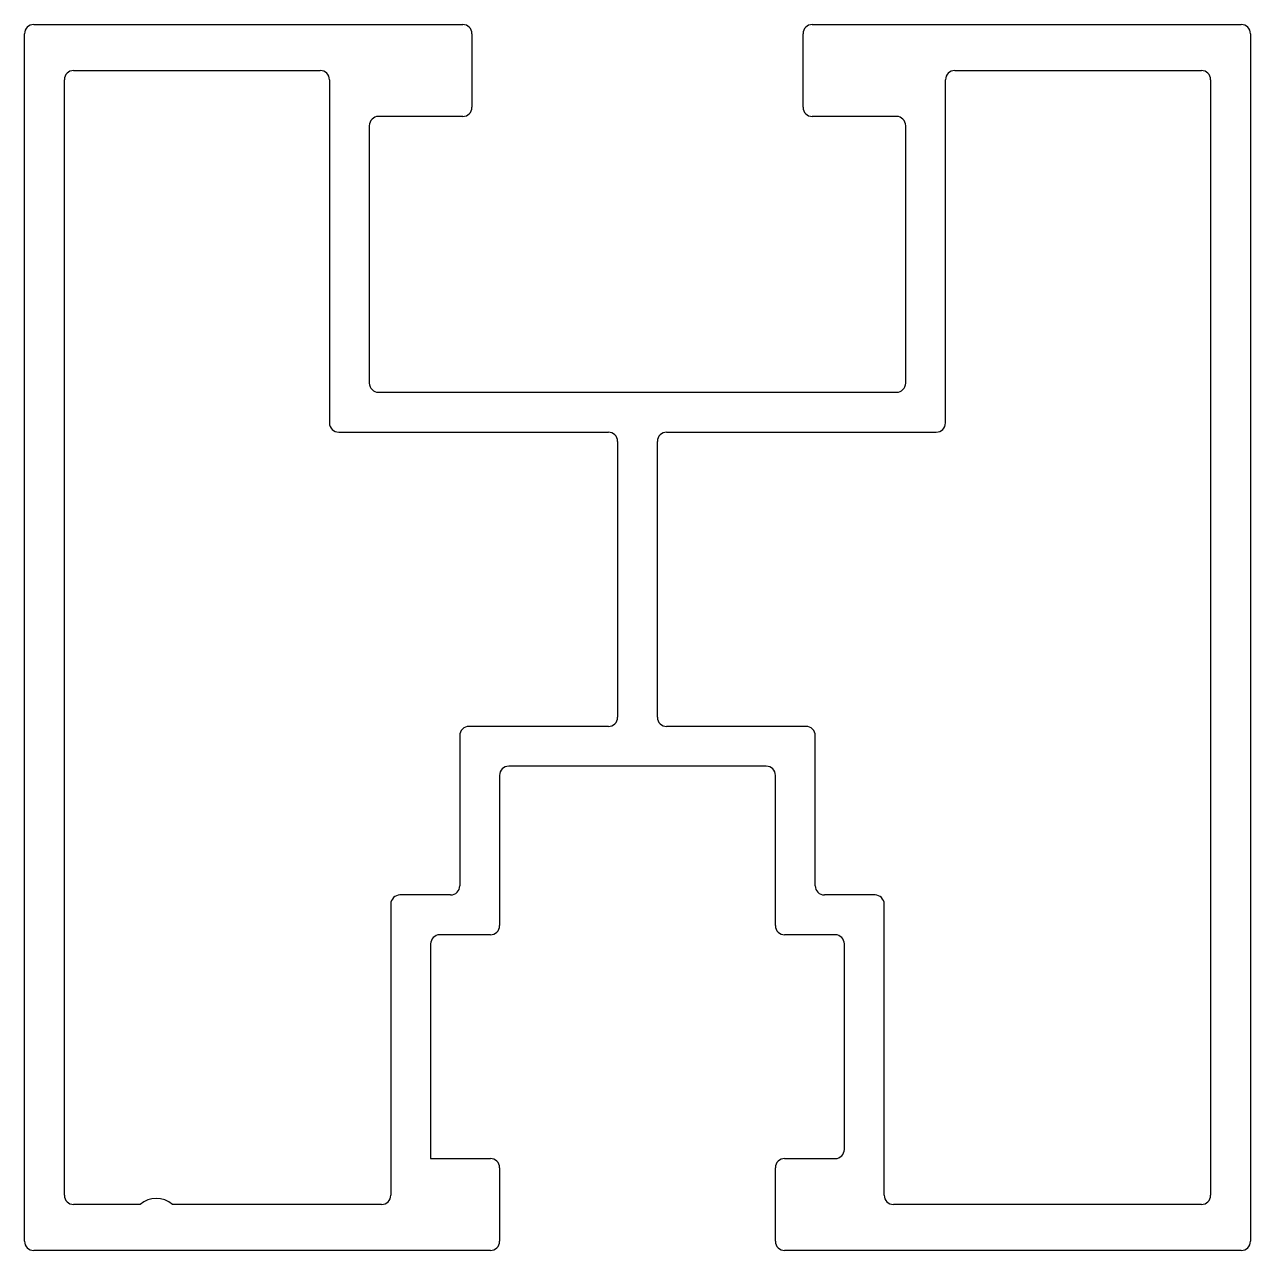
# Model space of a CAD drawing. Extents: x 1.1 to 41.1, y 1.1 to 41.1.
import ezdxf

# ---------------------------------------------------------------- set-up
doc = ezdxf.new("R2010")
doc.units = 0
doc.layers.get('0').update_dxf_attribs({"linetype": 'CONTINUOUS'})

msp = doc.modelspace()

# ---------------------------------------------------------------- linework, layer by layer
for p, q in [((1.368, 41.067), (15.368, 41.067)), ((26.768, 41.067), (40.768, 41.067)), ((1.068, 1.367), (1.068, 40.767)), ((15.668, 40.767), (15.668, 38.367)), ((26.468, 38.367), (26.468, 40.767)), ((41.068, 40.767), (41.068, 1.367)), ((2.368, 2.867), (2.368, 39.267)), ((2.668, 39.567), (10.718, 39.567)), ((11.018, 39.267), (11.018, 28.067)), ((31.118, 28.067), (31.118, 39.267)), ((31.418, 39.567), (39.468, 39.567)), ((39.768, 39.267), (39.768, 2.867)), ((15.368, 38.067), (12.618, 38.067)), ((29.518, 38.067), (26.768, 38.067)), ((12.318, 37.767), (12.318, 29.367)), ((29.818, 29.367), (29.818, 37.767)), ((12.618, 29.067), (29.518, 29.067)), ((11.318, 27.767), (20.118, 27.767)), ((22.018, 27.767), (30.818, 27.767)), ((20.418, 27.467), (20.418, 18.467)), ((21.718, 18.467), (21.718, 27.467)), ((20.118, 18.167), (15.568, 18.167)), ((26.568, 18.167), (22.018, 18.167)), ((15.268, 17.867), (15.268, 12.967)), ((26.868, 12.967), (26.868, 17.867)), ((25.268, 16.867), (16.868, 16.867)), ((16.568, 16.567), (16.568, 11.667)), ((25.568, 11.667), (25.568, 16.567)), ((14.968, 12.667), (13.318, 12.667)), ((28.818, 12.667), (27.168, 12.667)), ((13.018, 12.367), (13.018, 2.867)), ((29.118, 2.867), (29.118, 12.367)), ((16.268, 11.367), (14.618, 11.367)), ((27.518, 11.367), (25.868, 11.367)), ((14.318, 11.067), (14.318, 4.067)), ((27.818, 4.367), (27.818, 11.067)), ((14.318, 4.067), (16.268, 4.067)), ((25.868, 4.067), (27.518, 4.067)), ((16.568, 3.767), (16.568, 1.367)), ((25.568, 1.367), (25.568, 3.767)), ((4.839, 2.567), (2.668, 2.567)), ((12.718, 2.567), (5.897, 2.567)), ((39.468, 2.567), (29.418, 2.567)), ((16.268, 1.067), (1.368, 1.067)), ((40.768, 1.067), (25.868, 1.067))]:
    msp.add_line(p, q)
for centre, radius, start, end in [((1.368, 40.767), 0.3, 90, 180), ((15.368, 40.767), 0.3, 360, 90), ((26.768, 40.767), 0.3, 90, 180), ((40.768, 40.767), 0.3, 360, 90), ((2.668, 39.267), 0.3, 90, 180), ((10.718, 39.267), 0.3, 0, 90), ((31.418, 39.267), 0.3, 90, 180), ((39.468, 39.267), 0.3, 360, 90), ((12.618, 37.767), 0.3, 90, 180), ((15.368, 38.367), 0.3, 270, 0), ((26.768, 38.367), 0.3, 180, 270), ((29.518, 37.767), 0.3, 0, 90), ((12.618, 29.367), 0.3, 180, 270), ((29.518, 29.367), 0.3, 270, 360), ((11.318, 28.067), 0.3, 180, 270), ((30.818, 28.067), 0.3, 270, 0), ((20.118, 27.467), 0.3, 0, 90), ((22.018, 27.467), 0.3, 90, 180), ((20.118, 18.467), 0.3, 270, 360), ((22.018, 18.467), 0.3, 180, 270), ((15.568, 17.867), 0.3, 90, 180), ((26.568, 17.867), 0.3, 0, 90), ((16.868, 16.567), 0.3, 90, 180), ((25.268, 16.567), 0.3, 0, 90), ((14.968, 12.967), 0.3, 270, 360), ((27.168, 12.967), 0.3, 180, 270), ((13.318, 12.367), 0.3, 90, 180), ((28.818, 12.367), 0.3, 0, 90), ((16.268, 11.667), 0.3, 270, 0), ((25.868, 11.667), 0.3, 180, 270), ((14.618, 11.067), 0.3, 90, 180), ((27.518, 11.067), 0.3, 0, 90), ((16.268, 3.767), 0.3, 360, 90), ((25.868, 3.767), 0.3, 90, 180), ((27.518, 4.367), 0.3, 270, 360), ((2.668, 2.867), 0.3, 180, 270), ((12.718, 2.867), 0.3, 270, 0), ((29.418, 2.867), 0.3, 180, 270), ((39.468, 2.867), 0.3, 270, 0), ((5.368, 1.967), 0.8, 48.5904, 131.4096), ((1.368, 1.367), 0.3, 180, 270), ((16.268, 1.367), 0.3, 270, 0), ((25.868, 1.367), 0.3, 180, 270), ((40.768, 1.367), 0.3, 270, 0)]:
    msp.add_arc(centre, radius, start, end)

doc.saveas('drawing.dxf')
